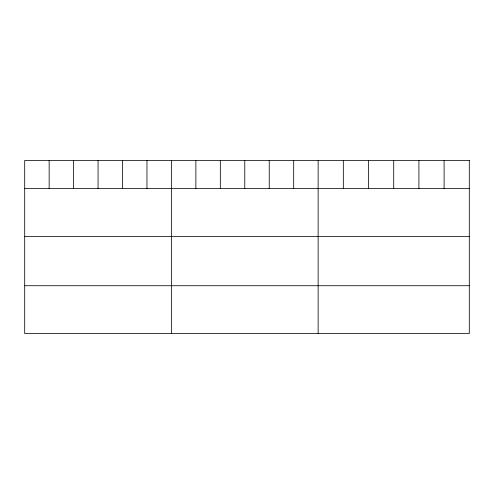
<?xml version="1.0" encoding="UTF-8"?>
<svg xmlns="http://www.w3.org/2000/svg" width="494" height="494" viewBox="0 0 494 494"><rect width="100%" height="100%" fill="white"/><g stroke="black" fill="none" stroke-linecap="round" stroke-linejoin="round"><path stroke-width="0.74" d="M24.7 188.591L469.3 188.591M24.7 236.435L469.3 236.435M24.7 285.723L469.3 285.723M444.106 160.433L444.106 188.591M418.912 160.433L418.912 188.591M393.718 160.433L393.718 188.591M368.524 160.433L368.524 188.591M343.33 160.433L343.33 188.591M318.136 160.433L318.136 333.567M293.683 160.433L293.683 188.591M269.23 160.433L269.23 188.591M244.777 160.433L244.777 188.591M220.324 160.433L220.324 188.591M195.871 160.433L195.871 188.591M171.418 160.433L171.418 333.567M146.965 160.433L146.965 188.591M122.512 160.433L122.512 188.591M98.059 160.433L98.059 188.591M73.606 160.433L73.606 188.591M49.153 160.433L49.153 188.591M469.3 160.433L24.7 160.433L24.7 333.567L469.3 333.567L469.3 160.433"/></g></svg>
